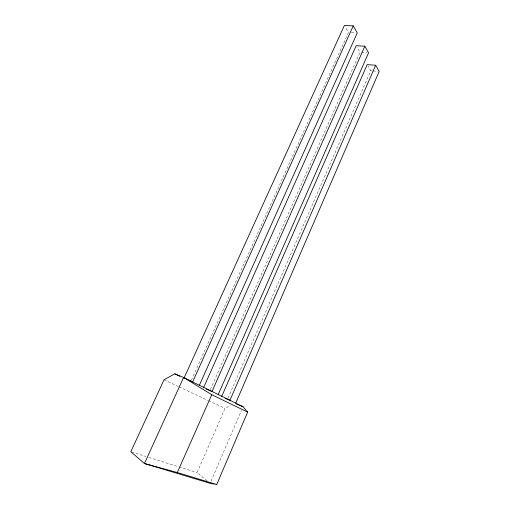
<?xml version="1.0" encoding="UTF-8"?>
<svg xmlns="http://www.w3.org/2000/svg" width="510" height="510" viewBox="0 0 510 510"><rect width="100%" height="100%" fill="white"/><g stroke="black" fill="none" stroke-linecap="round" stroke-linejoin="round"><path stroke-width="0.38" stroke-dasharray="2.55 1.91" d="M211.076 481.147L241.459 410.378M228.015 398.189L370.757 70.762L367.978 65.994M207.162 480.892L197.058 472.598L225.006 408.408L230.584 405.475M210.375 389.525L359.971 52.262L356.917 47.028M191.358 380.192L348.445 32.5L345.104 26.775M351.384 32.634L355.795 32.831M361.539 52.358L367.022 52.696M370.757 70.762L372.287 70.877M373.052 70.941L377.649 71.292M131.574 451.949L145.879 456.463M148.888 457.413L178.239 466.663M178.991 466.905L197.058 472.598M164.041 379.759L178.385 386.497M179.099 386.835L207.793 400.318M208.507 400.656L225.006 408.408"/><path stroke-width="0.76" d="M216.731 484.5L247.637 412.118L243.028 406.731L183.6 377.476L174.809 373.836L164.041 379.759L130.821 451.713L144.451 463.514L210.139 483.333L216.731 484.5L177.327 472.54L144.451 463.514L183.6 377.476L211.752 394.702L247.637 412.118M235.716 403.13L379.179 71.413L375.666 65.242L367.181 64.63L221.55 396.786M375.666 65.242L229.94 400.286L225.044 398.246M218.229 394.523L368.583 52.798L364.841 46.206L356.152 45.721L203.452 387.9M177.327 472.54L211.752 394.702M364.841 46.206L212.007 391.457L206.301 389.085M199.372 385.235L357.268 32.895L353.251 25.844L344.358 25.5L183.919 378.312M353.251 25.844L192.64 381.926L189.006 380.422M236.136 403.85L243.028 406.731M174.809 373.836L179.718 376.246"/></g></svg>
